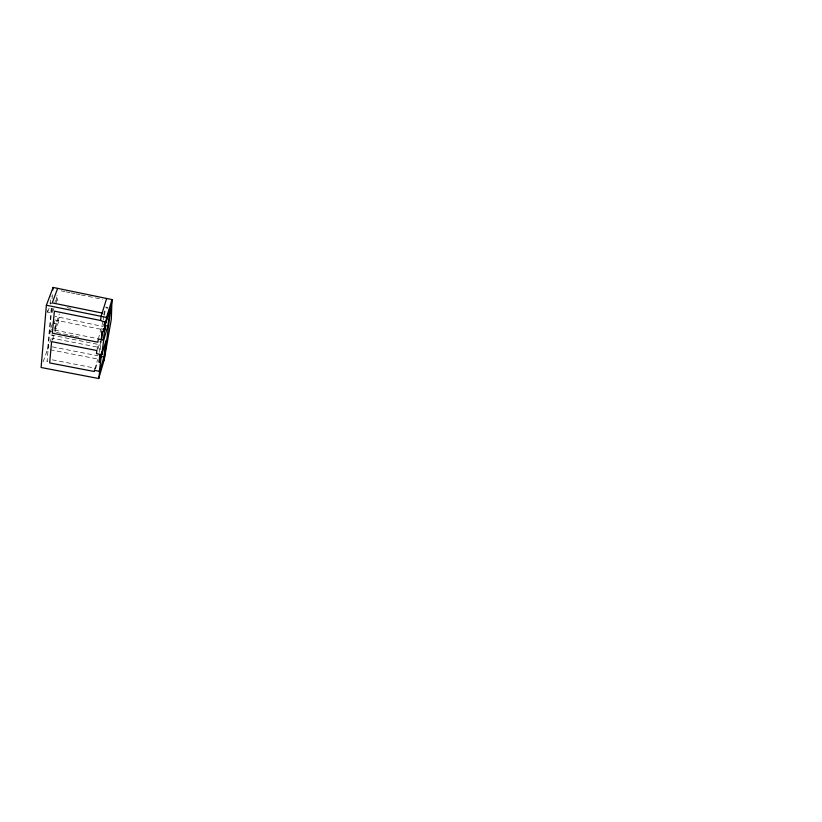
<?xml version="1.0" encoding="UTF-8"?>
<svg xmlns="http://www.w3.org/2000/svg" width="822" height="822" viewBox="0 0 822 822"><rect width="100%" height="100%" fill="white"/><g stroke="black" fill="none" stroke-linecap="round" stroke-linejoin="round"><path stroke-width="0.62" stroke-dasharray="4.11 3.08" d="M52.618 308.384L52.197 313.09L47.625 312.165L48.025 307.459M50.306 304.058L51.026 295.838M43.134 361.803L47.625 349.268L51.303 307.623M52.094 298.797L52.649 292.488M51.765 308.404L47.029 361.731L48.241 358.3M55.064 302.64L55.279 300.287M52.957 339.517L53.409 334.626M54.416 323.611L54.642 321.166M56.348 302.599L57.037 295.088M52.67 323.005L56.893 323.847L54.427 330.783L59.266 317.2L55.084 316.367M96.862 350.532L98.219 344.418L49.433 334.657L51.519 328.892M99.174 352.412L100.664 340.555M103.048 321.299L98.64 337.883M103.202 320.056L103.675 316.306M103.829 315.052L104.62 308.805M100.171 349.782L101.291 340.986M103.428 324.022L103.11 326.529L59.266 317.241M104.538 315.227L105.329 308.949M95.609 368.667L97.664 361.793M94.766 369.15L97.643 359.563M94.263 371.503L95.27 368.153L50.851 359.563M101.24 332.663L102.74 327.752M97.921 348.898L100.448 340.555M47.625 349.268L52.444 334.667M54.447 328.584L59.276 313.983M52.002 340.534L52.793 338.315L97.88 347.203M54.899 332.098L58.927 320.775L102.719 329.673M52.259 324.187L49.752 331.091L51.878 331.513M53.05 310.778L53.892 308.466M47.625 312.165L49.341 307.541M52.289 346.863L98.137 355.823M50.132 349.751L97.818 359.05M54.817 330.125L98.907 338.88M54.755 319.943L58.927 320.775M49.587 302.979L51.889 303.441M67.044 307.654L70.784 308.414M105.781 307.757L107.795 308.178M61.26 290.865L65.02 291.635M66.274 291.892L70.045 292.673M71.298 292.93L75.059 293.701M76.323 293.957L80.083 294.738M81.337 294.995L102.678 299.383M56.492 332.458L68.884 335.047M70.117 335.304L73.836 336.075M75.079 336.342L78.789 337.112M105.884 306.986L107.846 307.788M56.554 297.071L58.28 301.89"/><path stroke-width="1.23" d="M46.381 305.239L41.1 367.506L98.732 378.541L104.096 360.272L111.319 319.337L111.998 299.578L53.091 287.433L46.381 305.239L106.552 317.436L111.998 299.578L104.096 360.272M52.875 289.961L53.091 287.433M105.586 322.491L100.592 320.488L101.106 316.336L106.654 298.478M101.229 339.702L102.267 331.461L101.62 339.774M104.086 331.297C105.802 330.372 103.367 328.029 104.836 328.266M104.106 331.06L104.897 327.793M104.291 329.643L104.445 328.471M105.195 325.45L105.165 322.543M104.651 326.817L109.46 309.74M104.682 326.591L105.052 323.488M99.349 371.308L101.476 354.642M103.336 340.051L105.719 321.494M98.732 378.541L99.657 371.359L103.891 356.974L106.038 340.4L101.784 354.703L100.202 354.395L99.185 362.358L99.811 354.313L96.472 353.666L96.862 350.532L51.601 341.644L49.669 362.923L94.263 371.503L94.407 370.352L99.657 371.359M101.784 354.703L103.654 340.113L107.857 326.118L110.117 308.651L105.894 322.553L105.195 322.306M105.894 322.553L106.552 317.436M100.531 357.847L102.257 351.734M100.829 355.515L101.836 352.135M104.476 327.947L103.88 329.797M104.353 329.17L105.011 326.858M103.993 331.944L104.671 329.704L103.911 329.56M57.643 288.378L52.259 302.897L102.123 313.038M100.787 356.378L103.891 356.974M103.654 340.113L98.28 339.044L97.89 342.209L52.372 333.198L54.375 311.148L100.592 320.488M105.401 323.796L104.651 323.673L105.329 321.423L104.743 325.841M104.63 323.909L104.959 324.197M104.682 325.481L107.857 326.118M103.993 328.862L104.743 328.975M103.962 329.098L104.682 329.447L103.932 329.334"/></g></svg>
